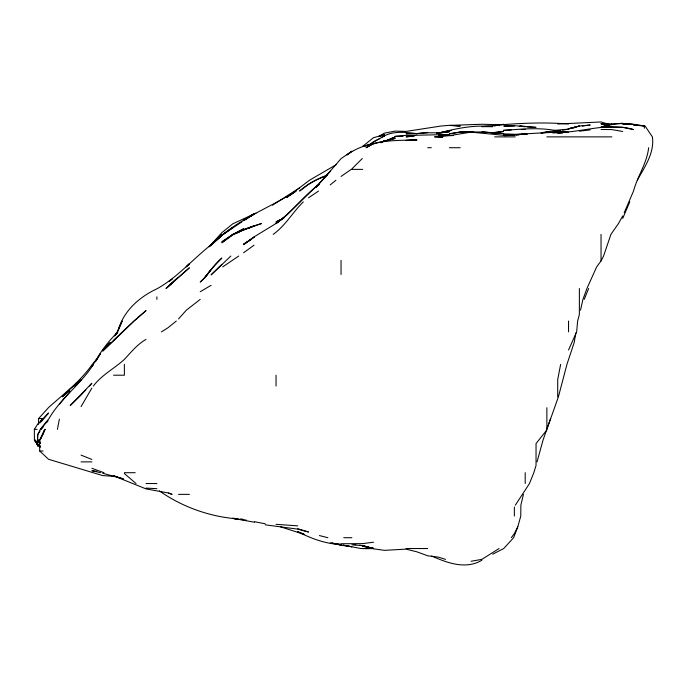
<?xml version="1.0" encoding="UTF-8"?>
<svg xmlns="http://www.w3.org/2000/svg" width="687" height="687" viewBox="0 0 687 687"><rect width="100%" height="100%" fill="white"/><g stroke="black" fill="none" stroke-linecap="round" stroke-linejoin="round"><path stroke-width="1.03" d="M38.455 424.446L38.627 418.538L48.554 407.554C63.565 394.003 80.164 381.568 91.886 364.917L98.713 356.639M560.635 364.376L557.707 379.593L557.707 396.871M575.886 332.86L574.126 342.71L566.938 364.376L558.394 396.871L547.204 428.387M648.657 147.714C646.956 163.162 637.51 176.138 633.534 191.012L624.225 212.712M57.399 429.375L59.383 419.147M580.498 310.206L582.928 299.377L586.921 288.54L596.668 266.874L601.039 260.948L603.564 256.045L610.923 234.379L618.472 223.541L622.705 215.967M523.425 494.374L520.858 505.203L520.772 516.04L517.792 526.869L513.61 537.706L503.743 548.535L492.708 554.177M537.045 461.87L543.005 440.204L550.553 418.538M41.203 421.492L42.285 418.538L38.627 418.538M118.027 330.894C123.128 311.366 139.109 297.059 156.885 288.841L157.443 288.54C177.572 277.204 192.626 259.394 210.574 245.207L221.875 235.332C244.323 216.663 271.717 206.452 296.131 191.046L286.874 197.375L309.545 180.209L336.527 164.476M629.764 201.875L622.705 218.466M42.465 435.283L44.767 429.375L40.507 439.225L45.084 429.375L39.451 440.204L39.734 451.041L48.554 459.277L102.715 475.593L117.494 476.606M584.233 299.377L588.622 288.54M118.061 330.894L122.183 321.044L117.194 331.873L114.592 335.995M568.535 350.009L576.659 331.873L577.621 321.044L579.373 314.448L579.373 288.54M517.792 526.869L514.374 533.541L511.334 537.706M95.424 361.663C101.058 350.542 109.13 340.735 117.863 331.873L115.399 335.17M39.743 423.123L42.285 418.538M81.049 406.635L91.886 388.026M637.338 180.209C644.672 166.872 654.694 152.84 652.375 136.876L645.093 126.047M96.137 360.761L100.474 353.539L91.886 366.386L93.449 364.376C80.791 384.231 60.954 398.022 49 418.538L40.353 429.375L37.716 434.768L37.536 440.204L37.716 434.519L40.052 431.17M117.134 332.723L116.112 334.414L117.134 332.706M34.41 440.204L35.475 440.204L37.716 445.288L34.582 440.204L37.716 444.197L34.41 440.204L34.35 429.375L37.716 424.068L48.554 413.042L41.134 421.835M515.31 505.203L529.479 483.536L533.816 472.708L536.04 465.477L536.04 443.536L546.869 429.993L546.869 407.709M41.229 429.375L43.058 427.022M46.716 422.316L47.944 420.753M59.383 404.162L70.22 391.298M47.858 420.753L40.284 429.375L43.29 426.387M178.543 318.914L186.323 310.206L200.209 299.377M210.883 245.207L221.875 234.379L209.466 246.659M81.049 395.119L85.884 389.821M89.344 386.042L91.886 383.26L70.22 405.545L80.448 395.703M124.381 330.078L102.715 351.083L134.085 321.044L146.048 310.576L133.888 321.044L113.553 340.512M93.338 386.042C101.71 374.93 114.291 368.627 124.381 359.395C131.097 352.216 137.34 344.281 146.048 339.378M209.131 246.762L221.875 232.653L232.713 223.868L253.477 214.241M221.875 264.366L211.046 274.937L230.841 256.045M303.328 201.875C292.731 212.189 285.431 225.722 273.186 234.379M286.874 215.057L322.392 180.209L341.044 158.637L351.881 151.2L347.115 154.876M351.881 168.865L362.272 158.542M177.993 277.711L189.38 267.818L166.022 288.54L177.727 277.711L167.714 286.891L177.203 278.415M315.84 187.637L319.378 184.228C303.551 195.795 291.975 212.043 276.045 223.481L254.379 236.689L243.542 244.701L254.379 236.946L243.542 244.203L250.764 239.763M74.6 386.042L81.049 379.902L70.22 388.962L62.277 396.871L69.421 390.671M211.046 245.036L223.215 234.379L232.713 227.586L223.069 234.379L241.944 221.849M330.215 184.932L335.96 180.209M362.71 146.331L373.548 137.632L384.377 134.867L379.439 136.301M176.31 321.044L167.714 327.948L161.411 331.873M347.115 154.824C366.798 140.38 393.393 140.105 416.88 140.182L406.043 140.414L416.88 139.65L410.972 140.534M286.041 215.709L276.045 223.541L281.043 219.831M290.867 194.756L294.86 191.664M169.311 281.395L172.514 278.939M243.542 252.782L254.027 245.207M238.733 256.045L222.734 266.874M341.044 176.439L351.22 169.38M382.642 141.823L384.377 140.646L381.053 142.819M308.54 197.813L318.545 191.046M200.209 291.735L211.046 285.354M284.375 217.178L276.045 222.76L282.366 219.084M499.063 548.535L481.879 559.355L471.042 561.279M243.542 220.716L254.379 213.511L243.542 220.561L253.477 214.576M296.939 189.56L272.43 205.241M297.711 189.071L299.515 188.015M378.803 136.344L384.377 133.166L395.214 131.097L406.043 131.415L440.925 126.047L449.375 125.309L460.213 126.047L450.363 125.463M314.921 180.724L308.54 184.331L299.618 191.046C307.707 183.961 317.05 178.603 327.252 175.228M253.477 214.499L243.542 219.72L250.764 216.285M379.748 138.688L373.548 141.848L368.713 145.369L373.548 141.848L384.377 135.932L382.436 136.876C392.912 130.616 405.33 132.222 416.88 133.604C427.683 131.792 438.607 133.922 449.375 131.749L436.571 133.02M284.169 217.805L276.045 221.832L282.366 218.913M315.831 180.209L327.252 175.245M254.379 213.837L255.976 213.09M233.503 234.379L221.875 242.777L232.781 234.379L254.379 225.748L261.489 223.541L243.542 229.879L233.271 234.379L243.542 229.492L254.379 225.731L248.059 228.556M385.278 141.307L395.214 136.876L384.377 141.35M379.233 136.524L384.377 134.42L378.451 136.524M481.879 560.249C465.709 569.815 447.323 562.945 431.651 556.015M234.422 234.027L238.982 232.3M601.949 127.31C611.954 123.316 622.98 122.887 633.534 124.502L622.705 123.952L633.534 124.235L644.372 126.047L644.372 128.254M385.364 141.084L395.214 138.388L373.548 143.858M441.501 132.857L449.375 130.779L438.546 132.969M624.371 124.021L622.705 123.213L611.868 124.081L604.079 126.047L611.868 124.21M372.56 144.09L362.71 146.417L369.606 145.017M540.961 132.995L546.869 131.629L557.707 130.925L565.581 132.23M541.949 133.003L548.844 131.973M497.379 125.472L499.432 125.086M501.484 124.699L503.537 124.313L501.63 124.656M493.996 126.047L495.902 125.704M497.817 125.352L499.724 125.008M558.686 130.908L560.661 130.547M562.627 130.195L568.535 129.122L553.765 130.444M574.444 127.713L568.535 128.752L579.373 126.047L590.202 125.008L582.181 126.047M492.708 132.977L503.537 131.32L492.708 132.643L481.879 132.093L503.537 133.45L481.879 131.998L471.042 131.973L473.996 132.282M607.969 125.747L601.039 126.794L608.141 125.661M451.35 130.547L436.571 133.587C454.871 128.761 473.618 124.562 492.708 126.657L481.879 126.648C510.613 123.643 539.639 121.693 568.535 124.004M506.491 135.674L508.466 135.399M511.42 134.978L519.295 134.643M373.548 542.198L362.71 543.615L341.044 543.743M515.233 136.876L494.614 136.876M516.341 134.953L525.203 133.948L503.537 135.287L471.042 132.136L449.375 135.64L438.546 136.739L442.78 136.876L434.742 136.876L442.78 136.876M579.373 131.148L590.202 129.912M514.374 134.558L510.432 134.995L519.295 134.454L503.537 134.18L519.295 134.54M444.455 134.995L449.375 134.506L416.88 135.227L406.129 136.876L410.036 136.558M416.88 133.682L406.043 133.785L416.88 133.673L427.709 132.634M603.006 127.439L611.868 126.614L602.027 127.404M411.994 136.404L413.943 136.241M511.42 129.903L503.537 130.367C521.476 129.147 539.973 127.129 557.707 130.968L553.765 130.745M450.363 125.352L481.879 124.261L500.583 124.699M557.707 132.952L562.627 132.763M557.707 124.029L601.039 121.951L609.901 124.648M504.524 126.047L514.374 125.704L536.04 127.37L527.178 126.88M525.203 134.257L523.236 134.326L527.178 134.274L522.249 134.309M521.27 129.5L525.203 129.371M557.707 132.806L562.627 132.685L552.777 132.926M603.993 127.439L622.705 127.43M403.089 136.249L395.214 136.352L406.043 135.356L413.926 135.828M368.61 548.561L361.044 548.535L343.011 545.177M514.374 135.176L503.537 135.287C525.186 133.871 546.826 132.342 568.535 131.913C590.021 129.749 612.186 122.956 633.534 129.568L623.693 127.619M438.546 135.425L453.317 135.562M503.537 126.047L514.374 126.047M546.869 136.876L611.868 136.876M427.709 147.714L431.316 147.714M449.375 147.714L460.213 147.714M351.881 169.38L362.71 169.38M113.553 375.205L124.381 375.205L124.381 364.376M34.35 429.375L37.107 429.375M40.258 440.204L37.716 440.204L37.716 445.949L40.67 447.177M39.734 451.041L43.135 451.041M81.049 461.87L91.886 461.87M124.381 472.708L135.219 472.708M146.048 483.536L156.885 483.536M178.543 494.374L189.38 494.374M343.732 537.706L351.881 537.706M362.71 548.535L369.314 548.535M406.043 548.535L427.709 548.535M601.039 129.474L611.868 129.577L622.705 131.492M365.08 548.535L373.548 548.63M492.708 124.579L498.616 124.699M519.295 126.322L525.203 126.451L520.007 126.159M611.868 124.089L601.039 123.84L603.006 123.978M237.633 518.9C209.741 516.744 182.253 507.032 159.367 490.862M240.587 519.011L242.563 519.08M297.711 525.864L276.045 524.318M146.048 488.096L156.885 488.68M644.372 125.669L633.534 125.034L637.476 125.403M560.661 131.775L568.535 132.248M237.633 518.762L232.713 518.462L246.496 520.179M607.935 124.33L611.868 124.613L607.935 124.235M351.881 544.825L362.71 545.607L373.548 548.535L362.71 546.225L373.548 548.26M449.375 135.382L438.546 134.532L451.35 135.648M237.633 518.659L232.713 518.273L254.379 522.232M639.451 125.584L644.372 126.047M605.96 124.038L601.039 123.566L603.993 124.046M564.602 132.265L557.707 131.483L564.602 132.213L560.661 131.887L563.615 132.205M520.007 126.253L525.203 126.769M353.848 544.482L355.814 544.705M359.756 545.143L373.548 548.535M96.807 471.308L91.886 470.724L100.645 472.708M331.194 543.125L334.148 543.52M265.208 524.808L297.711 529.127L308.54 532.03L297.711 528.715M330.215 542.988L341.044 544.954L336.123 543.803L341.044 544.439C325.724 544.052 311.228 538.496 297.711 531.669L303.62 533.919M343.011 545.1L344.986 545.461M346.952 545.83L351.881 546.74L341.044 545.28L332.182 542.945M254.379 521.716L265.208 523.777M319.378 535.542L327.879 537.706M102.715 473.283L123.402 478.916L113.553 475.79L146.048 488.895L167.714 492.854L172.094 494.374L168.59 492.957M362.71 545.478L373.548 548.81L384.377 550.347L406.043 549.136L416.88 551.824L427.709 555.8L438.546 557.166L445.511 559.373M280.605 526.869L304.607 534.512M103.986 472.708L91.886 468.285M81.049 455.103L91.886 459.448M40.43 446.198L37.716 444.781L40.43 446.344M124.381 473.566L136.052 483.536M40.035 443.124L37.716 440.968L39.975 443.124M40.524 443.098L37.716 440.204L39.855 442.531M40.507 442.531L38.549 440.204L40.387 442.703M35.475 440.204L37.716 445.949M601.039 234.379L601.039 260.948M568.535 321.044L568.535 331.873M525.203 472.708L525.203 483.536M514.374 507.032L514.374 516.04M341.044 260.356L341.044 274.465M276.045 375.205L276.045 386.042M156.885 296.853L156.885 299.377M211.046 269.493L204.966 277.711L200.209 282.065C208.144 274.706 213.374 264.924 221.875 258.046L213.459 266.874L204.769 277.711L211.046 269.493M330.215 171.312L319.378 183.42L330.215 171.312M110.092 342.71L102.715 349.975L110.092 342.71M189.38 263.731L186.16 266.874L189.38 263.782M221.875 235.272L211.046 245.207L221.875 235.332M232.713 234.507L221.875 241.833L232.713 234.593L243.542 228.805L232.713 234.507M373.548 143.6L366.016 147.714L373.548 143.626M579.261 126.047L568.535 128.881L579.261 126.047M460.213 131.981L449.375 133.828L460.213 132.093L471.042 131.852L460.213 131.981M508.466 135.21L504.524 135.648L508.466 135.236M438.546 133.338L436.571 133.518L438.546 133.338"/></g></svg>
